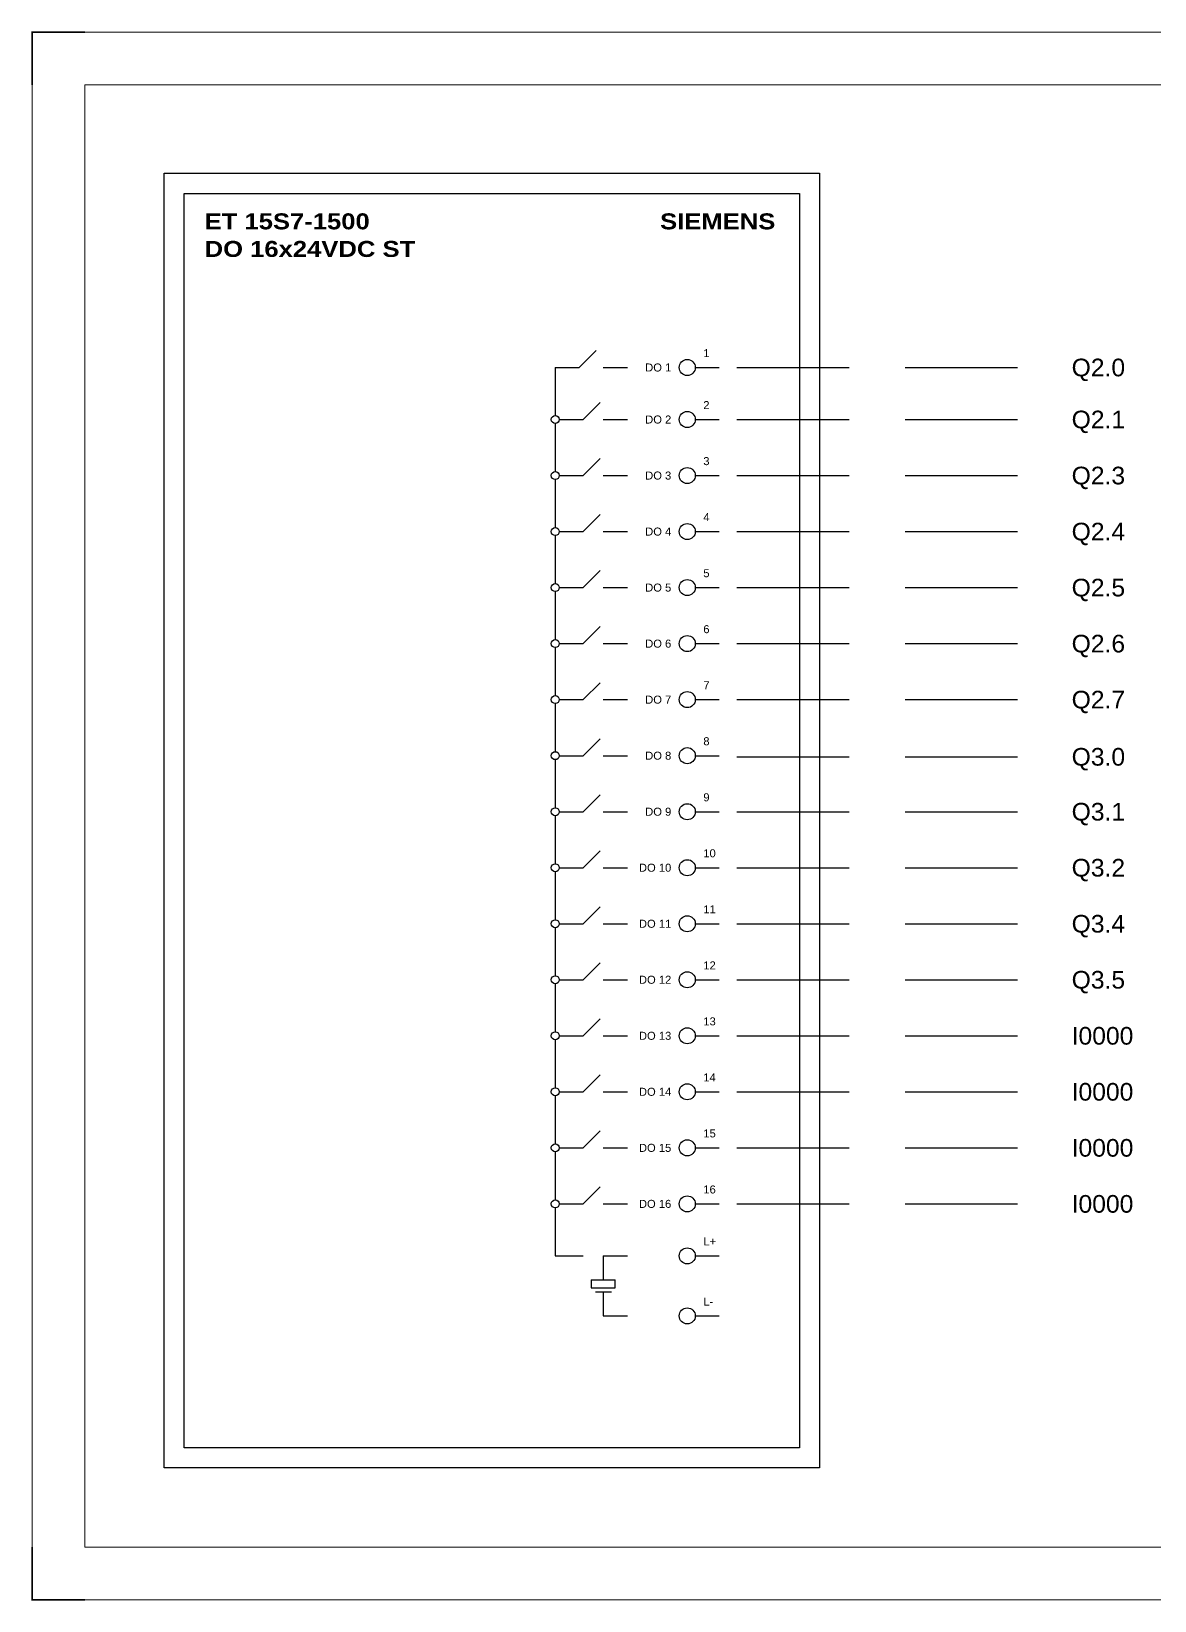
# Model space of a CAD drawing. Header units: centimetres. Extents: x -6233 to 67854, y 107 to 55669.
# Drawn here: x 110 to 3290, y 18995 to 23439 of the extents above; entities that cross this region are included whole.
import ezdxf
from ezdxf.enums import TextEntityAlignment as Align

# ---------------------------------------------------------------- set-up
doc = ezdxf.new("R2010")
doc.units = ezdxf.units.CM
doc.header["$LTSCALE"] = 25.4
doc.linetypes.add('HIDDEN', pattern=[0.375, 0.25, -0.125])
doc.layers.add('Etiket-Line-L', color=7, linetype='Continuous')
doc.layers.add('EtIket-Line-S', color=2, linetype='Continuous')
doc.styles.add('Bold', font='ariblk.ttf', dxfattribs={"height": 25.4})
doc.styles.get("Standard").update_dxf_attribs({"font": 'arial.ttf', "height": 25.4})

# ---------------------------------------------------------------- blocks, each defined once
blk = doc.blocks.new('x5 Out Line')
at = {"const_width": 0.3}
for points in [[(9.65, 286.71), (0, 286.71), (0, 277.06)], [(0, 9.65), (0, 0), (9.65, 0)]]:
    blk.add_lwpolyline(points, dxfattribs=at)
at = {"lineweight": 15}
blk.add_lwpolyline([(395.8, 9.65), (395.8, 277.06), (9.65, 277.06), (9.65, 9.65)], close=True, dxfattribs=at)
at = {"layer": 'EtIket-Line-S', "lineweight": 9, "ltscale": 0.5}
blk.add_lwpolyline([(0, 0), (405.45, 0), (405.45, 286.71), (0, 286.71)], close=True, dxfattribs=at)

msp = doc.modelspace()

# ---------------------------------------------------------------- linework, layer by layer
at = {"ltscale": 50}
for p, q in [((1661.1, 22486.8), (1709.2, 22534.9)), ((1593.1, 22486.8), (1661.1, 22486.8)), ((1593.1, 22486.8), (1593.1, 22350.8)), ((1729.1, 22486.8), (1797.1, 22486.8)), ((1672.5, 22339.5), (1720.6, 22387.5)), ((1593.1, 22328.1), (1593.1, 22192.1)), ((1604.5, 22339.5), (1672.5, 22339.5)), ((1729.1, 22339.5), (1797.1, 22339.5)), ((1672.5, 22180.8), (1720.6, 22228.9)), ((1604.5, 22180.8), (1672.5, 22180.8)), ((1729.1, 22180.8), (1797.1, 22180.8)), ((1593.1, 22169.5), (1593.1, 22033.5)), ((1672.5, 22022.1), (1720.6, 22070.2)), ((1593.1, 22010.8), (1593.1, 21874.8)), ((1604.5, 22022.1), (1672.5, 22022.1)), ((1729.1, 22022.1), (1797.1, 22022.1)), ((1672.5, 21863.5), (1720.6, 21911.6)), ((1593.1, 21852.1), (1593.1, 21716.2)), ((1604.5, 21863.5), (1672.5, 21863.5)), ((1729.1, 21863.5), (1797.1, 21863.5)), ((1672.5, 21704.8), (1720.6, 21752.9)), ((1593.1, 21693.5), (1593.1, 21557.5)), ((1604.5, 21704.8), (1672.5, 21704.8)), ((1729.1, 21704.8), (1797.1, 21704.8)), ((1672.5, 21546.2), (1720.6, 21594.2)), ((1593.1, 21534.8), (1593.1, 21398.8)), ((1604.5, 21546.2), (1672.5, 21546.2)), ((1729.1, 21546.2), (1797.1, 21546.2)), ((1672.5, 21387.5), (1720.6, 21435.6)), ((1593.1, 21376.2), (1593.1, 21240.2)), ((1604.5, 21387.5), (1672.5, 21387.5)), ((1729.1, 21387.5), (1797.1, 21387.5)), ((1672.5, 21228.8), (1720.6, 21276.9)), ((1593.1, 21217.5), (1593.1, 21081.5)), ((1604.5, 21228.8), (1672.5, 21228.8)), ((1729.1, 21228.8), (1797.1, 21228.8)), ((1672.5, 21070.2), (1720.6, 21118.3)), ((1604.5, 21070.2), (1672.5, 21070.2)), ((1729.1, 21070.2), (1797.1, 21070.2)), ((1593.1, 21058.9), (1593.1, 20922.9)), ((1672.5, 20911.5), (1720.6, 20959.6)), ((1593.1, 20900.2), (1593.1, 20764.2)), ((1604.5, 20911.5), (1672.5, 20911.5)), ((1729.1, 20911.5), (1797.1, 20911.5)), ((1672.5, 20752.9), (1720.6, 20801)), ((1593.1, 20741.5), (1593.1, 20605.5)), ((1604.5, 20752.9), (1672.5, 20752.9)), ((1729.1, 20752.9), (1797.1, 20752.9)), ((1672.5, 20594.2), (1720.6, 20642.3)), ((1593.1, 20582.9), (1593.1, 20446.9)), ((1604.5, 20594.2), (1672.5, 20594.2)), ((1729.1, 20594.2), (1797.1, 20594.2)), ((1672.5, 20435.6), (1720.6, 20483.6)), ((1593.1, 20424.2), (1593.1, 20288.2)), ((1604.5, 20435.6), (1672.5, 20435.6)), ((1729.1, 20435.6), (1797.1, 20435.6)), ((1672.5, 20276.9), (1720.6, 20325)), ((1593.1, 20265.6), (1593.1, 20129.6)), ((1604.5, 20276.9), (1672.5, 20276.9)), ((1729.1, 20276.9), (1797.1, 20276.9)), ((1672.5, 20118.2), (1720.6, 20166.3)), ((1593.1, 20106.9), (1593.1, 19970.9)), ((1604.5, 20118.2), (1672.5, 20118.2)), ((1729.1, 20118.2), (1797.1, 20118.2)), ((1593.1, 19970.9), (1672.5, 19970.9)), ((1729.1, 19970.9), (1797.1, 19970.9)), ((1729.1, 19970.9), (1729.1, 19902.9)), ((1695.1, 19902.9), (1763.1, 19902.9)), ((1695.1, 19902.9), (1695.1, 19880.5)), ((1695.1, 19880.5), (1763.1, 19880.5)), ((1706.5, 19868.9), (1751.8, 19868.9)), ((1729.1, 19868.9), (1729.1, 19800.9)), ((1763.1, 19880.5), (1763.1, 19902.9)), ((1729.1, 19800.9), (1797.1, 19800.9))]:
    msp.add_line(p, q, dxfattribs=at)
at = {"color": 6, "ltscale": 50}
for p, q in [((1989.5, 22486.8), (2057.5, 22486.8)), ((1989.5, 22339.5), (2057.5, 22339.5)), ((1989.5, 22180.8), (2057.5, 22180.8)), ((1989.5, 22022.1), (2057.5, 22022.1)), ((1989.5, 21863.5), (2057.5, 21863.5)), ((1989.5, 21704.8), (2057.5, 21704.8)), ((1989.5, 21546.2), (2057.5, 21546.2)), ((1989.5, 21387.5), (2057.5, 21387.5)), ((1989.5, 21228.8), (2057.5, 21228.8)), ((1989.5, 21070.2), (2057.5, 21070.2)), ((1989.5, 20911.5), (2057.5, 20911.5)), ((1989.5, 20752.9), (2057.5, 20752.9)), ((1989.5, 20594.2), (2057.5, 20594.2)), ((1989.5, 20435.6), (2057.5, 20435.6)), ((1989.5, 20276.9), (2057.5, 20276.9)), ((1989.5, 20118.2), (2057.5, 20118.2)), ((1989.5, 19970.9), (2057.5, 19970.9)), ((1989.5, 19800.9), (2057.5, 19800.9))]:
    msp.add_line(p, q, dxfattribs=at)
at = {"color": 146, "linetype": 'HIDDEN', "ltscale": 50, "true_color": 0x105689}
for p, q in [((2107.5, 22486.8), (2954.9, 22486.8)), ((2107.5, 22339.5), (2954.9, 22339.5)), ((2107.5, 22180.8), (2954.9, 22180.8)), ((2107.5, 22022.1), (2954.9, 22022.1)), ((2107.5, 21863.5), (2954.9, 21863.5)), ((2107.5, 21704.8), (2954.9, 21704.8)), ((2107.5, 21546.2), (2954.9, 21546.2)), ((2107.5, 21384.3), (2954.9, 21384.3)), ((2107.5, 21228.8), (2954.9, 21228.8)), ((2107.5, 21070.2), (2954.9, 21070.2)), ((2107.5, 20911.5), (2954.9, 20911.5)), ((2107.5, 20752.9), (2954.9, 20752.9)), ((2107.5, 20594.2), (2954.9, 20594.2)), ((2107.5, 20435.6), (2954.9, 20435.6)), ((2107.5, 20276.9), (2954.9, 20276.9)), ((2107.5, 20118.2), (2954.9, 20118.2))]:
    msp.add_line(p, q, dxfattribs=at)
at = {"ltscale": 50}
msp.add_lwpolyline([(486.1, 23036.7), (2340.8, 23036.7), (2340.8, 19370.8), (486.1, 19370.8)], close=True, dxfattribs=at)
at = {"color": 6, "ltscale": 50}
msp.add_lwpolyline([(542.8, 22980), (2284.1, 22980), (2284.1, 19427.5), (542.8, 19427.5)], close=True, dxfattribs=at)
at = {"color": 6, "ltscale": 500}
for centre in [(1966.8, 22486.8), (1966.8, 22339.5), (1966.8, 22180.8), (1966.8, 22022.1), (1966.8, 21863.5), (1966.8, 21704.8), (1966.8, 21546.2), (1966.8, 21387.5), (1966.8, 21228.8), (1966.8, 21070.2), (1966.8, 20911.5), (1966.8, 20752.9), (1966.8, 20594.2), (1966.8, 20435.6), (1966.8, 20276.9), (1966.8, 20118.2), (1966.8, 19970.9), (1966.8, 19800.9)]:
    msp.add_circle(centre, 22.7, dxfattribs=at)
at = {"ltscale": 500}
for centre in [(1593.1, 22339.5), (1593.1, 22180.8), (1593.1, 22022.1), (1593.1, 21863.5), (1593.1, 21704.8), (1593.1, 21546.2), (1593.1, 21387.5), (1593.1, 21228.8), (1593.1, 21070.2), (1593.1, 20911.5), (1593.1, 20752.9), (1593.1, 20594.2), (1593.1, 20435.6), (1593.1, 20276.9), (1593.1, 20118.2)]:
    msp.add_circle(centre, 11.3, dxfattribs=at)

# ---------------------------------------------------------------- block references
at = {"layer": 'Etiket-Line-L', "lineweight": 0, "xscale": 15.48351216233742, "yscale": 15.48351216233742, "zscale": 15.48351216233742}
msp.add_blockref('x5 Out Line', (112.3, 18997), dxfattribs=at)

# ---------------------------------------------------------------- texts
at = {"ltscale": 500, "style": 'Bold'}
for s, p in [('ET 15S7-1500', (600.4, 22923.3)), ('DO 16x24VDC ST', (600.4, 22845.2))]:
    msp.add_text(s, height=45.331, dxfattribs=at).set_placement(p, align=Align.TOP_LEFT)
msp.add_text('SIEMENS', height=45.33, dxfattribs=at).set_placement((2216.1, 22923.3), align=Align.TOP_RIGHT)
at = {"ltscale": 500}
for s, height, p in [('1', 22.7, (2012.2, 22509.4)), ('2', 22.7, (2012.2, 22362.1)), ('3', 22.7, (2012.2, 22203.5)), ('4', 22.7, (2012.2, 22044.8)), ('5', 22.7, (2012.2, 21886.1)), ('6', 22.7, (2012.2, 21727.5)), ('7', 22.7, (2012.2, 21568.8)), ('8', 22.7, (2012.2, 21410.2)), ('9', 22.7, (2012.2, 21251.5)), ('10', 22.67, (2012.2, 21092.9)), ('11', 22.67, (2012.2, 20934.2)), ('12', 22.67, (2012.2, 20775.5)), ('13', 22.67, (2012.2, 20616.9)), ('14', 22.67, (2012.2, 20458.2)), ('15', 22.67, (2012.2, 20299.6)), ('16', 22.67, (2012.2, 20140.9)), ('L+', 22.67, (2012.2, 19993.6)), ('L-', 22.67, (2012.2, 19823.6))]:
    msp.add_text(s, height=height, dxfattribs=at).set_placement(p, align=Align.BOTTOM_LEFT)
for s, p in [('DO 1', (1921.5, 22486.8)), ('DO 2', (1921.5, 22339.5)), ('DO 3', (1921.5, 22180.8)), ('DO 4', (1921.5, 22022.1)), ('DO 5', (1921.5, 21863.5)), ('DO 6', (1921.5, 21704.8)), ('DO 7', (1921.5, 21546.2)), ('DO 8', (1921.5, 21387.5)), ('DO 9', (1921.5, 21228.8)), ('DO 10', (1921.5, 21070.2)), ('DO 11', (1921.5, 20911.5)), ('DO 12', (1921.5, 20752.9)), ('DO 13', (1921.5, 20594.2)), ('DO 14', (1921.5, 20435.6)), ('DO 15', (1921.5, 20276.9)), ('DO 16', (1921.5, 20118.2))]:
    msp.add_text(s, height=22.67, dxfattribs=at).set_placement(p, align=Align.MIDDLE_RIGHT)
for s, p in [('Q2.0', (3054.9, 22486.8)), ('Q2.1', (3054.9, 22339.5)), ('Q2.3', (3054.9, 22180.8)), ('Q2.4', (3054.9, 22022.1)), ('Q2.5', (3054.9, 21863.5)), ('Q2.6', (3054.9, 21704.8)), ('Q2.7', (3054.9, 21546.2)), ('Q3.0', (3054.9, 21384.3)), ('Q3.1', (3054.9, 21228.8)), ('Q3.2', (3054.9, 21070.2)), ('Q3.4', (3054.9, 20911.5)), ('Q3.5', (3054.9, 20752.9)), ('I0000', (3054.9, 20594.2)), ('I0000', (3054.9, 20435.6)), ('I0000', (3054.9, 20276.9)), ('I0000', (3054.9, 20118.2))]:
    msp.add_text(s, height=50, dxfattribs=at).set_placement(p, align=Align.MIDDLE_LEFT)

doc.saveas('drawing.dxf')
